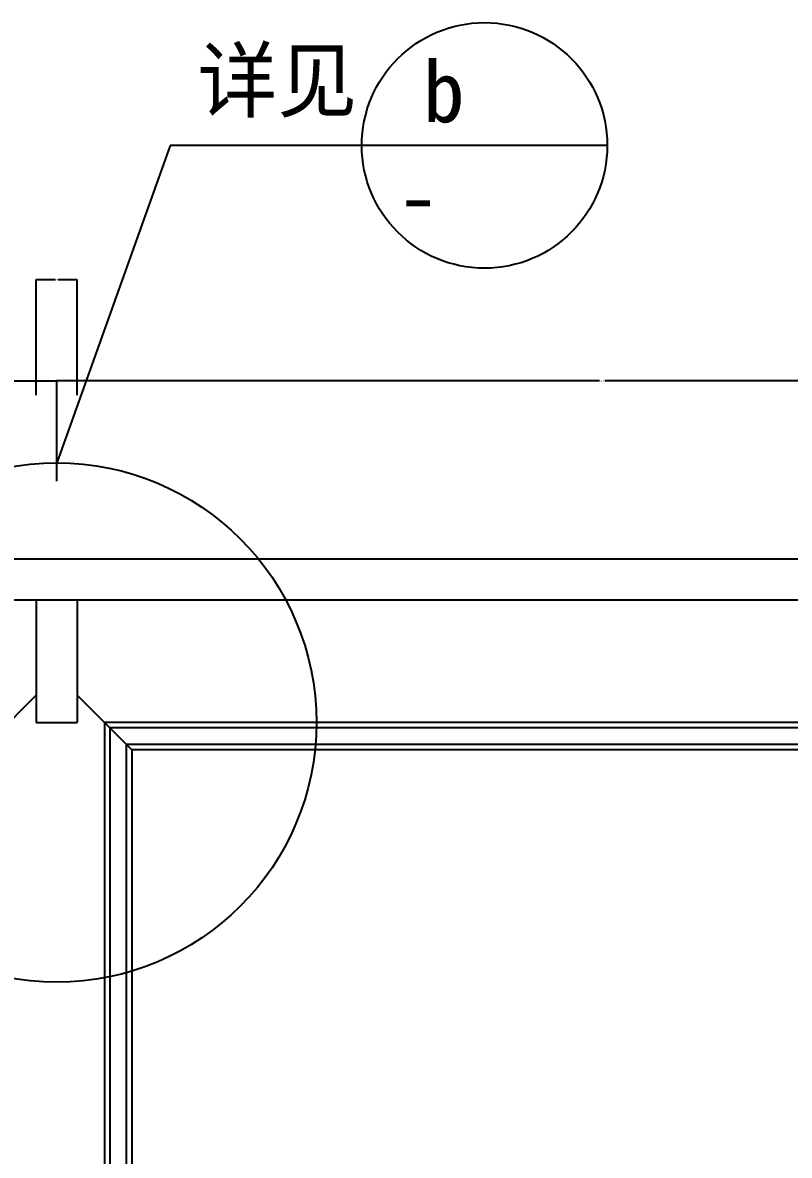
# Model space of a CAD drawing. Header units: metres. Extents: x 53265 to 57686, y 6208 to 9529.
# Drawn here: x 56562 to 57124, y 8699 to 9529 of the extents above; entities that cross this region are included whole.
import ezdxf

# ---------------------------------------------------------------- set-up
doc = ezdxf.new("R2010")
doc.units = ezdxf.units.M
for name, color, linetype in [('1虚线', 150, 'Continuous'), ('20', 1, 'Continuous'), ('7标住', 1, 'Continuous'), ('8文字', 7, 'Continuous')]:
    doc.layers.add(name, color=color, linetype=linetype)
doc.dimstyles.get("Standard").update_dxf_attribs({"dimtxt": 2.5, "dimasz": 2.5, "dimexe": 1.25, "dimexo": 0.625, "dimtad": 1, "dimcen": 2.5, "dimazin": 3, "dimtfac": 1, "dimtmove": 0, "dimatfit": 3})

# ---------------------------------------------------------------- blocks, each defined once
blk = doc.blocks.new('_CLOSEDFILLED')
at = {"color": 0, "linetype": 'BYBLOCK'}
blk.add_solid([(-1, 0.2), (0, 0), (-1, -0.2)], dxfattribs=at)
blk = doc.blocks.new('*D15')
for p, q in [((56984.61, 9266.32), (56586.36, 9266.32)), ((56586.61, 9192.81), (56586.61, 9266.32)), ((57386.86, 9266.32), (56988.61, 9266.32)), ((57386.61, 9192.81), (57386.61, 9266.32))]:
    blk.add_line(p, q)
at = {"layer": 'Defpoints'}
for p in [(57386.61, 9266.32), (56586.61, 9192.81), (57386.61, 9192.81)]:
    blk.add_point(p, dxfattribs=at)
at = {"layer": '7标住', "xscale": 0.25, "yscale": 0.25}
blk.add_blockref('_CLOSEDFILLED', (56586.61, 9266.32), dxfattribs=at)
at = {"layer": '7标住', "xscale": 0.25, "yscale": 0.25, "rotation": 180}
blk.add_blockref('_CLOSEDFILLED', (57386.61, 9266.32), dxfattribs=at)
at = {"layer": '7标住', "insert": (56986.61, 9266.32), "char_height": 1, "attachment_point": 5}
blk.add_mtext('现场尺寸', dxfattribs=at)
blk = doc.blocks.new('*D26')
for p, q in [((56571.61, 9255.83), (56571.61, 9340.64)), ((56571.86, 9340.64), (56585.61, 9340.64)), ((56587.61, 9340.64), (56601.36, 9340.64)), ((56601.61, 9255.83), (56601.61, 9340.64))]:
    blk.add_line(p, q)
at = {"layer": 'Defpoints'}
for p in [(56571.61, 9340.64), (56571.61, 9255.83), (56601.61, 9255.83)]:
    blk.add_point(p, dxfattribs=at)
at = {"layer": '7标住', "xscale": 0.25, "yscale": 0.25, "rotation": 180}
blk.add_blockref('_CLOSEDFILLED', (56571.61, 9340.64), dxfattribs=at)
at = {"layer": '7标住', "xscale": 0.25, "yscale": 0.25}
blk.add_blockref('_CLOSEDFILLED', (56601.61, 9340.64), dxfattribs=at)
at = {"layer": '7标住', "insert": (56586.61, 9340.64), "char_height": 1, "attachment_point": 5}
blk.add_mtext('30', dxfattribs=at)
blk = doc.blocks.new('*D27')
for p, q in [((55786.61, 9192.81), (55786.61, 9266.32)), ((55786.86, 9266.32), (56184.61, 9266.32)), ((56188.61, 9266.32), (56586.36, 9266.32)), ((56586.61, 9192.81), (56586.61, 9266.32))]:
    blk.add_line(p, q)
at = {"layer": 'Defpoints'}
for p in [(55786.61, 9266.32), (55786.61, 9192.81), (56586.61, 9192.81)]:
    blk.add_point(p, dxfattribs=at)
at = {"layer": '7标住', "xscale": 0.25, "yscale": 0.25, "rotation": 180}
blk.add_blockref('_CLOSEDFILLED', (55786.61, 9266.32), dxfattribs=at)
at = {"layer": '7标住', "xscale": 0.25, "yscale": 0.25}
blk.add_blockref('_CLOSEDFILLED', (56586.61, 9266.32), dxfattribs=at)
at = {"layer": '7标住', "insert": (56186.61, 9266.32), "char_height": 1, "attachment_point": 5}
blk.add_mtext('现场尺寸', dxfattribs=at)

msp = doc.modelspace()

# ---------------------------------------------------------------- linework, layer by layer
for p, q in [((55572.55, 9135.91), (57600.68, 9135.91)), ((55572.55, 9105.91), (57600.68, 9105.91)), ((56571.61, 9105.91), (56571.61, 9015.91)), ((56601.61, 9105.91), (56601.61, 9015.91)), ((56531.61, 8995.91), (56571.61, 9035.91)), ((56641.61, 8995.91), (56601.61, 9035.91)), ((56571.61, 9015.91), (56601.61, 9015.91)), ((57351.61, 9015.91), (56621.61, 9015.91)), ((56621.61, 9015.91), (56621.61, 7976.5)), ((57347.61, 9011.91), (56625.61, 9011.91)), ((56625.61, 9011.91), (56625.61, 7976.5)), ((57335.61, 8999.91), (56637.61, 8999.91)), ((56637.61, 8999.91), (56637.61, 7976.5)), ((57331.61, 8995.91), (56641.61, 8995.91)), ((56641.61, 8995.91), (56641.61, 7976.5))]:
    msp.add_line(p, q)
at = {"layer": '1虚线'}
msp.add_circle((56586.61, 9015.91), 190.38, dxfattribs=at)
at = {"layer": '20'}
for p, q in [((56669.82, 9438.96), (56586.61, 9206.29)), ((56810.33, 9438.96), (56669.82, 9438.96)), ((56990.33, 9438.96), (56810.33, 9438.96))]:
    msp.add_line(p, q, dxfattribs=at)
msp.add_circle((56900.33, 9438.96), 90, dxfattribs=at)
msp.add_circle((56900.33, 9438.96), 90, dxfattribs=at)

# ---------------------------------------------------------------- texts
at = {"layer": '8文字'}
for s, p in [(' 详见', (56659.26, 9464.26)), ('b', (56855.13, 9456.08)), ('-', (56836.35, 9379.26))]:
    msp.add_text(s, height=45, dxfattribs=at).set_placement(p)

# ---------------------------------------------------------------- dimensions: what is measured, and where the dimension line sits
at = {"layer": '7标住'}
dim = msp.add_linear_dim(base=(56571.61, 9340.64), p1=(56571.61, 9255.83), p2=(56601.61, 9255.83), dimstyle='Standard', dxfattribs=at)
dim.commit()
dim.dimension.update_dxf_attribs({"geometry": '*D26', "text_midpoint": (56586.61, 9340.64)})
for base, p1, picture, middle in [((55786.61, 9266.32), (55786.61, 9192.81), '*D27', (56186.61, 9266.32)), ((57386.61, 9266.32), (57386.61, 9192.81), '*D15', (56986.61, 9266.32))]:
    dim = msp.add_linear_dim(base=base, p1=p1, p2=(56586.61, 9192.81), text='现场尺寸', dimstyle='Standard', dxfattribs=at)
    dim.commit()
    dim.dimension.update_dxf_attribs({"geometry": picture, "text_midpoint": middle})

doc.saveas('drawing.dxf')
